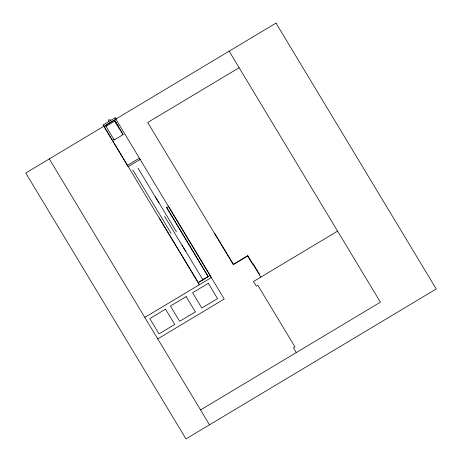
<?xml version="1.0" encoding="UTF-8"?>
<svg xmlns="http://www.w3.org/2000/svg" width="462" height="462" viewBox="0 0 462 462"><rect width="100%" height="100%" fill="white"/><g stroke="black" fill="none" stroke-linecap="round" stroke-linejoin="round"><path stroke-width="0.69" d="M115.8 123.308L116.141 122.696M204.077 278.719L202.997 279.949L182.005 245.114M118.232 125.11L117.36 125.924L116.978 125.71M115.408 118.445L115.997 118.133L116.355 118.942M110.684 120.039L108.368 119.825L108.449 121.829M116.181 123.342L116.73 123.008M168.422 206.214L210.123 275.41L198.181 282.565L199.353 284.736L103.136 124.948L115.078 117.793L224.226 299.047L157.744 338.877M105.555 125.514L114.449 120.184L122.632 133.766L123.1 134.638L114.206 139.963L105.555 125.514L106.023 126.386L114.917 121.056L114.449 120.184M239.114 67.718L147.69 122.494L233.327 264.587L247.955 255.821L260.799 277.136M127.466 165.321L139.409 158.166L140.113 159.471L128.17 166.626L103.136 124.948M168.48 206.537L166.649 207.634L208.212 276.605L198.1 282.663M144.808 317.417L211.296 277.581L210.123 275.41M233.235 264.437L247.522 255.786M259.373 274.769L259.673 274.584L253.251 263.929L252.645 264.293L247.557 255.856M337.595 231.127L253.482 281.52L256.341 286.255L257.86 285.343L294.97 346.916L293.445 347.828L296.298 352.564M200.56 409.921L380.411 302.171L229.146 51.178M103.927 126.444L104.314 126.744M117.689 124.902L118.029 125.283M114.634 120.328L115.188 121.142M214.587 233.148L233.35 264.276M114.917 121.056L123.1 134.638M166.591 207.305L208.212 276.605M155.411 196.899L176.403 231.733M137.988 168.133L158.98 202.968M164.582 216.355L185.574 251.184M132.721 169.808L171.142 233.402M159.321 218.024L197.736 281.618M49.295 158.928L209.523 424.797M115.078 117.793L115.783 119.098M113.739 139.097L114.206 139.963M118.757 127.847L118.85 128.292M116.528 122.765L116.626 123.758M276.016 23.1L25.757 173.031L185.984 438.9L436.243 288.969L276.016 23.1M186.163 296.592L170.432 306.023L179.643 321.304L195.374 311.879L186.163 296.592M208.333 283.31L192.602 292.741L201.813 308.021L217.544 298.596L208.333 283.31M165.546 309.182L149.815 318.607L159.02 333.887L174.757 324.463L165.546 309.182"/></g></svg>
